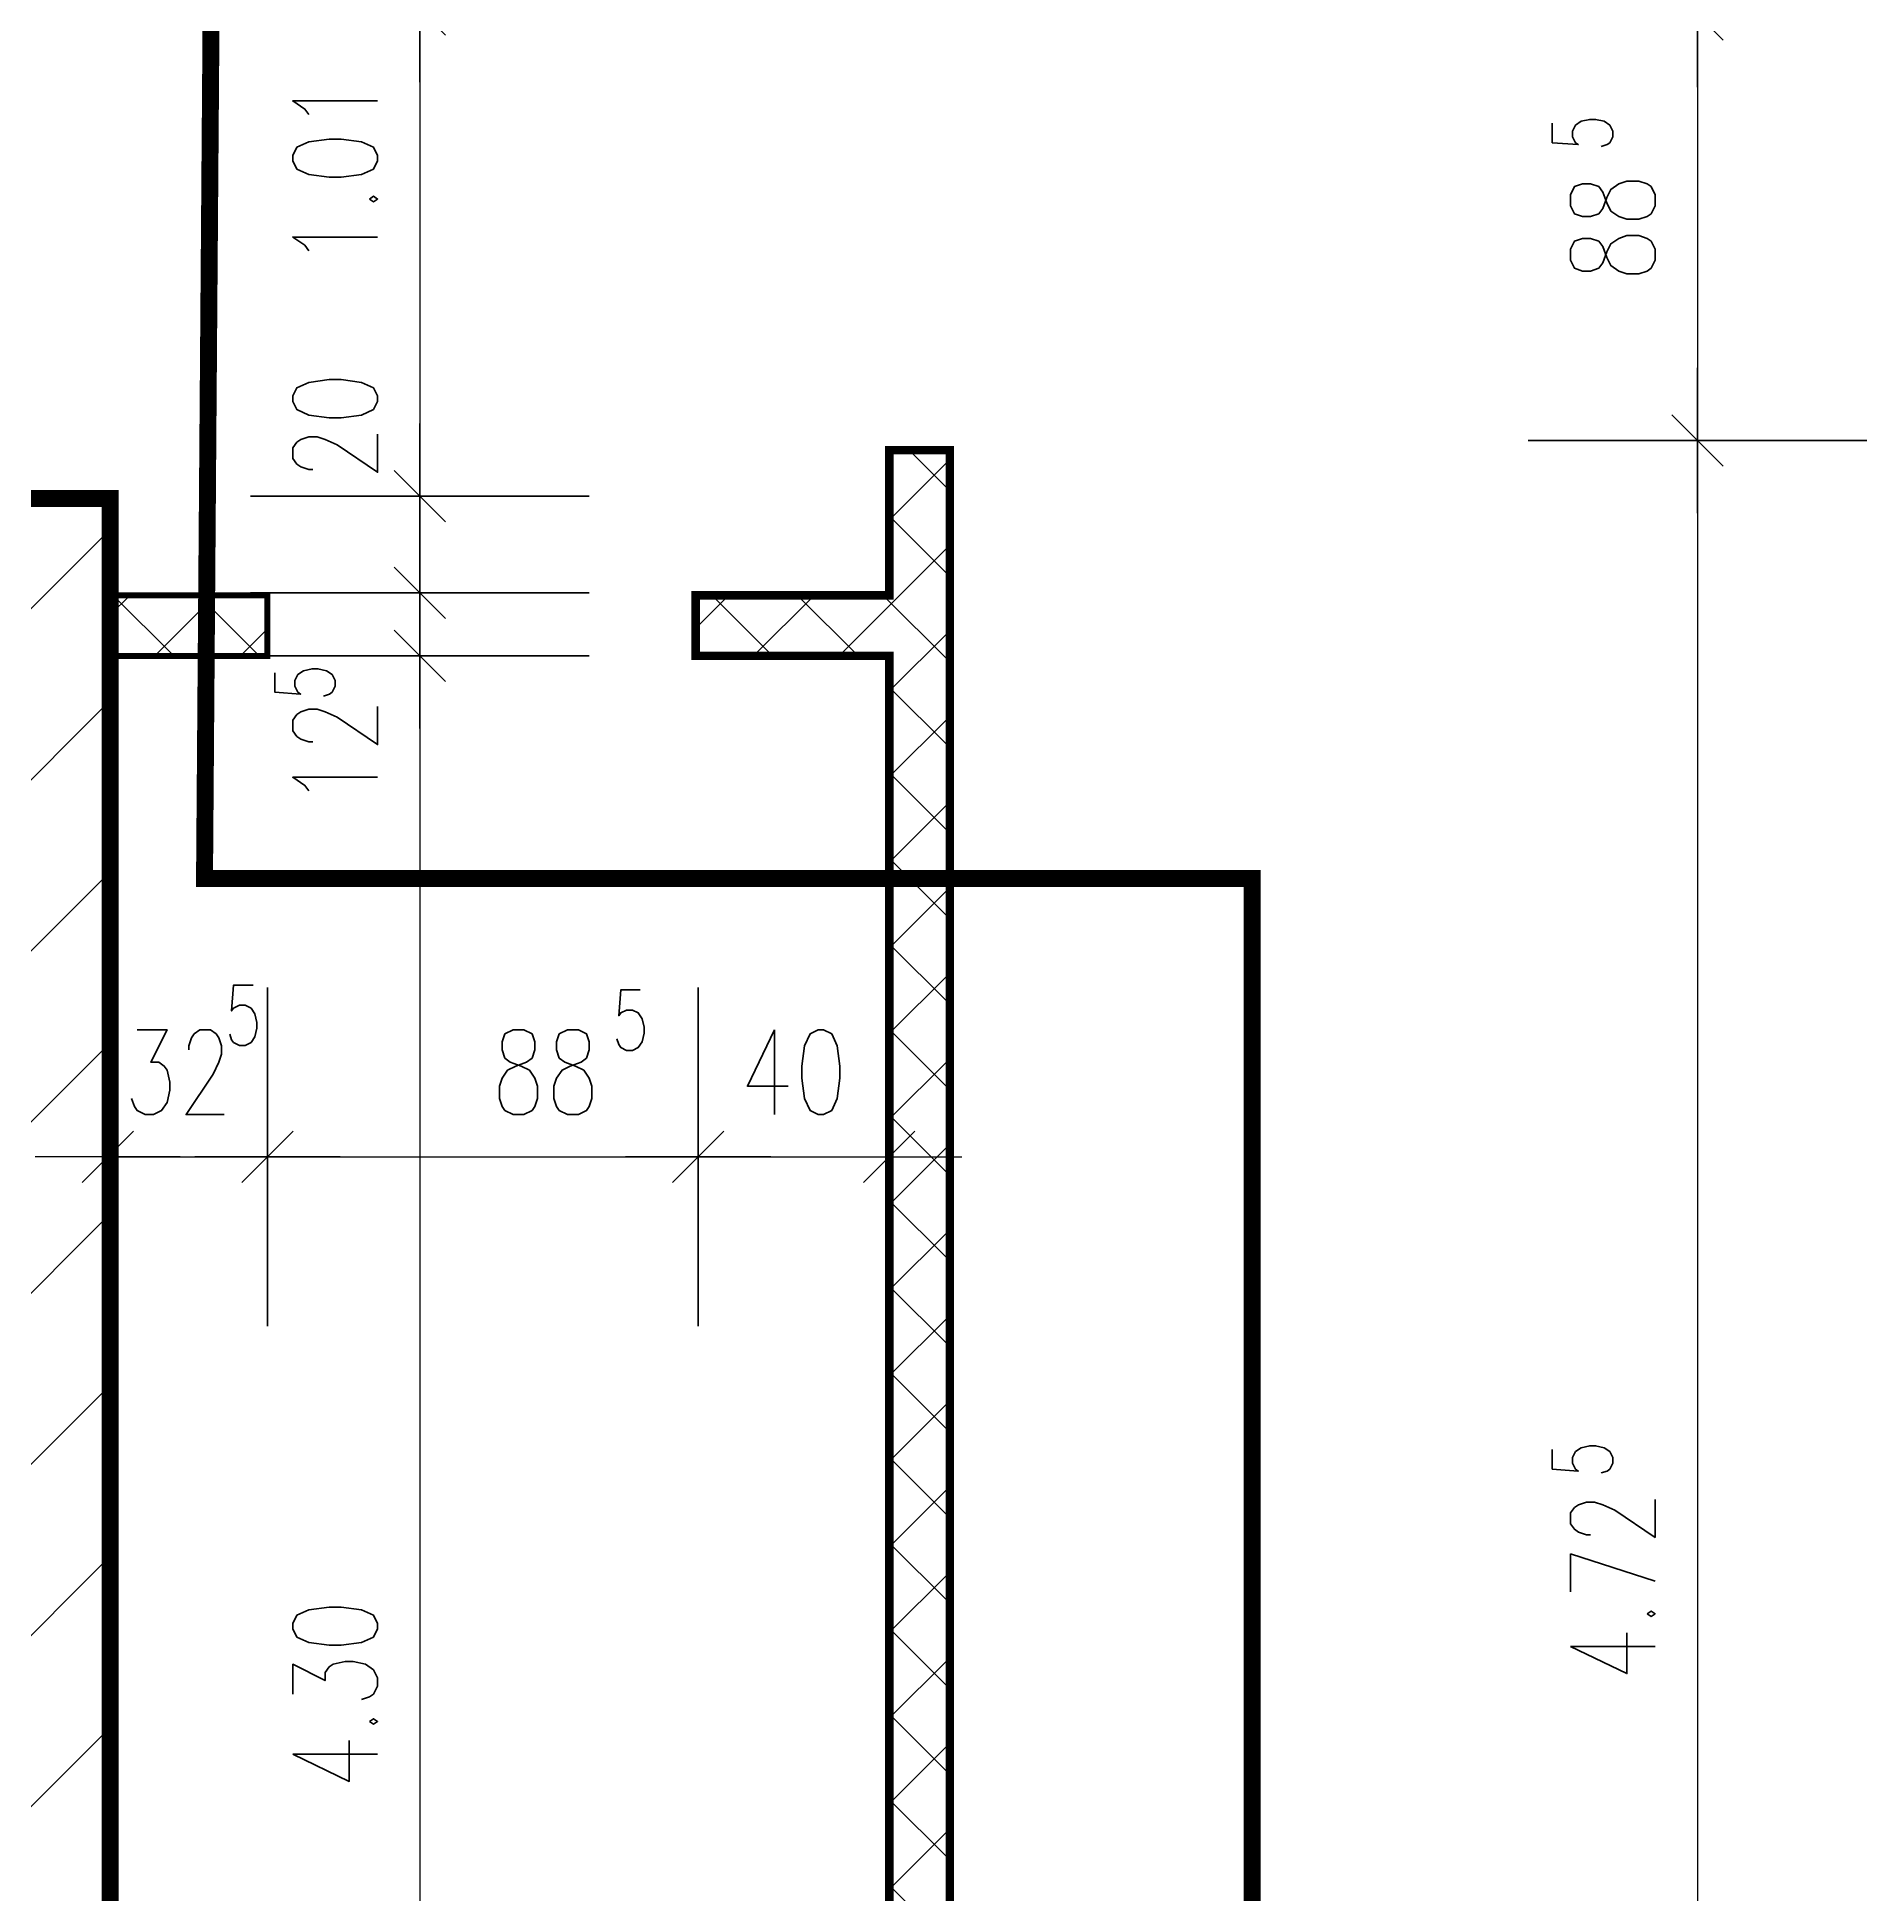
# Model space of a CAD drawing. Extents: x 0 to 42050, y 0 to 29700.
# Drawn here: x 21089 to 24870, y 11356 to 15193 of the extents above; entities that cross this region are included whole.
import ezdxf
from ezdxf.enums import TextEntityAlignment as Align

# ---------------------------------------------------------------- set-up
doc = ezdxf.new("R2010")
doc.units = 0
doc.header["$LTSCALE"] = 1000
doc.linetypes.add('STRICHPUNKT', pattern=[1, 0.5, -0.25, 0, -0.25])
doc.layers.get('0').update_dxf_attribs({"linetype": 'CONTINUOUS'})
doc.layers.get('DEFPOINTS').update_dxf_attribs({"linetype": 'CONTINUOUS'})
for name, color, linetype in [('BEMASSUNG', 3, 'CONTINUOUS'), ('MAUERWERK', 7, 'CONTINUOUS'), ('SCHNITTLINIEN', 1, 'STRICHPUNKT'), ('SCHRAFFUR-MAUER', 7, 'CONTINUOUS'), ('SCHRAFFUR-TRENNWAND', 5, 'CONTINUOUS'), ('TRENNWAENDE', 5, 'CONTINUOUS')]:
    doc.layers.add(name, color=color, linetype=linetype)
doc.styles.add('STANDART', font='TXT.SHX', dxfattribs={"width": 0.75, "height": 175})
doc.dimstyles.get("Standard").update_dxf_attribs({"dimtxt": 2.5, "dimasz": 2.5, "dimexe": 1.25, "dimexo": 0.625, "dimtad": 1, "dimcen": 2.5, "dimazin": 3, "dimtfac": 1, "dimtmove": 0, "dimatfit": 3})

# ---------------------------------------------------------------- blocks, each defined once
blk = doc.blocks.new('*X11')
at = {"color": 0}
for p, q in [((20875, 13811.291501), (21240, 14176.291501)), ((20875, 13457.73811), (21240, 13822.73811)), ((20875, 13104.18472), (21240, 13469.18472)), ((20875, 12750.631329), (21240, 13115.631329)), ((20875, 12397.077939), (21240, 12762.077939)), ((20875, 12043.524548), (21240, 12408.524548)), ((20875, 11689.971157), (21240, 12054.971157)), ((20875, 11336.417767), (21240, 11701.417767))]:
    blk.add_line(p, q, dxfattribs=at)
blk = doc.blocks.new('*X30')
at = {"color": 0}
for p, q in [((21240, 13999.514806), (21280.485194, 14040)), ((21371.42674, 13915), (21246.42674, 14040)), ((21332.26189, 13915), (21457.26189, 14040)), ((21548.203436, 13915), (21423.203436, 14040)), ((21509.038585, 13915), (21565, 13970.961415))]:
    blk.add_line(p, q, dxfattribs=at)
blk = doc.blocks.new('*X32')
at = {"color": 0}
for p, q in [((22850, 14195.301243), (22975, 14320.301243)), ((22975, 14255.970389), (22890.970389, 14340)), ((22975, 14079.193693), (22850, 14204.193693)), ((22746.475452, 13915), (22975, 14143.524548)), ((22450, 13972.077939), (22517.922061, 14040)), ((22608.863607, 13915), (22483.863607, 14040)), ((22569.698757, 13915), (22694.698757, 14040)), ((22785.640303, 13915), (22660.640303, 14040)), ((22975, 13902.416998), (22837.416998, 14040)), ((22850, 13841.747853), (22975, 13966.747853)), ((22975, 13725.640303), (22850, 13850.640303)), ((22850, 13664.971157), (22975, 13789.971157)), ((22975, 13548.863607), (22850, 13673.863607)), ((22850, 13488.194462), (22975, 13613.194462)), ((22975, 13372.086912), (22850, 13497.086912)), ((22850, 13311.417767), (22975, 13436.417767)), ((22975, 13195.310217), (22850, 13320.310217)), ((22850, 13134.641072), (22975, 13259.641072)), ((22975, 13018.533521), (22850, 13143.533521)), ((22850, 12957.864376), (22975, 13082.864376)), ((22975, 12841.756826), (22850, 12966.756826)), ((22850, 12781.087681), (22975, 12906.087681)), ((22975, 12664.980131), (22850, 12789.980131)), ((22850, 12604.310986), (22975, 12729.310986)), ((22975, 12488.203436), (22850, 12613.203436)), ((22850, 12427.53429), (22975, 12552.53429)), ((22975, 12311.42674), (22850, 12436.42674)), ((22850, 12250.757595), (22975, 12375.757595)), ((22975, 12134.650045), (22850, 12259.650045)), ((22850, 12073.9809), (22975, 12198.9809)), ((22975, 11957.87335), (22850, 12082.87335)), ((22850, 11897.204204), (22975, 12022.204204)), ((22975, 11781.096654), (22850, 11906.096654)), ((22850, 11720.427509), (22975, 11845.427509)), ((22975, 11604.319959), (22850, 11729.319959)), ((22850, 11543.650814), (22975, 11668.650814)), ((22975, 11427.543264), (22850, 11552.543264)), ((22850, 11366.874119), (22975, 11491.874119)), ((22975, 11250.766569), (22850, 11375.766569))]:
    blk.add_line(p, q, dxfattribs=at)
blk = doc.blocks.new('MASSHILFSLINIE')
for points in [[(0, -350), (0, 350)], [(0, 0), (53.033009, 53.033009)], [(-150, 0), (150, 0)], [(0, 0), (-53.033009, -53.033009)]]:
    blk.add_lwpolyline(points)
blk = doc.blocks.new('*D119')
at = {"color": 0, "linetype": 'BYBLOCK'}
blk.add_line((24520, 15624), (24520, 15241), dxfattribs=at)
at = {"layer": 'DEFPOINTS', "color": 0, "linetype": 'BYBLOCK'}
for p in [(22975, 15625), (22975, 15240), (24520, 15240)]:
    blk.add_point(p, dxfattribs=at)
at = {"color": 0, "linetype": 'BYBLOCK'}
for p, rotation in [((24520, 15625), 90), ((24520, 15240), 270)]:
    blk.add_blockref('MASSHILFSLINIE', p, dxfattribs=dict(at, rotation=rotation))
at = {"color": 0, "linetype": 'BYBLOCK', "style": 'STANDART', "width": 0.75}
blk.add_text('40', height=175, rotation=90, dxfattribs=at).set_placement((24345, 15432.5), align=Align.MIDDLE_CENTER)
blk = doc.blocks.new('*D120')
at = {"color": 0, "linetype": 'BYBLOCK'}
blk.add_line((24520, 15239), (24520, 14361), dxfattribs=at)
at = {"layer": 'DEFPOINTS', "color": 0, "linetype": 'BYBLOCK'}
for p in [(22975, 15240), (22960, 14360), (24520, 14360)]:
    blk.add_point(p, dxfattribs=at)
at = {"color": 0, "linetype": 'BYBLOCK'}
for p, rotation in [((24520, 15240), 90), ((24520, 14360), 270)]:
    blk.add_blockref('MASSHILFSLINIE', p, dxfattribs=dict(at, rotation=rotation))
at = {"color": 0, "linetype": 'BYBLOCK', "style": 'STANDART', "width": 0.75}
blk.add_text('88', height=175, rotation=90, dxfattribs=at).set_placement((24345, 14800), align=Align.MIDDLE_CENTER)
blk = doc.blocks.new('*D121')
at = {"color": 0, "linetype": 'BYBLOCK'}
blk.add_line((24520, 14359), (24520, 9626), dxfattribs=at)
at = {"layer": 'DEFPOINTS', "color": 0, "linetype": 'BYBLOCK'}
for p in [(22960, 14360), (24375, 9625), (24520, 9625)]:
    blk.add_point(p, dxfattribs=at)
at = {"color": 0, "linetype": 'BYBLOCK'}
for p, rotation in [((24520, 14360), 90), ((24520, 9625), 270)]:
    blk.add_blockref('MASSHILFSLINIE', p, dxfattribs=dict(at, rotation=rotation))
at = {"color": 0, "linetype": 'BYBLOCK', "style": 'STANDART', "width": 0.75}
blk.add_text('4.72', height=175, rotation=90, dxfattribs=at).set_placement((24345, 11992.5), align=Align.MIDDLE_CENTER)
blk = doc.blocks.new('*D161')
at = {"color": 0, "linetype": 'BYBLOCK'}
blk.add_line((21880, 15634), (21880, 15251), dxfattribs=at)
at = {"layer": 'DEFPOINTS', "color": 0, "linetype": 'BYBLOCK'}
for p in [(21235, 15635), (21235, 15250), (21880, 15250)]:
    blk.add_point(p, dxfattribs=at)
at = {"color": 0, "linetype": 'BYBLOCK'}
for p, rotation in [((21880, 15635), 90), ((21880, 15250), 270)]:
    blk.add_blockref('MASSHILFSLINIE', p, dxfattribs=dict(at, rotation=rotation))
at = {"color": 0, "linetype": 'BYBLOCK', "style": 'STANDART', "width": 0.75}
blk.add_text('37', height=175, rotation=90, dxfattribs=at).set_placement((21705, 15390), align=Align.MIDDLE_CENTER)
blk = doc.blocks.new('*D159')
at = {"color": 0, "linetype": 'BYBLOCK'}
blk.add_line((21880, 15249), (21880, 14246), dxfattribs=at)
at = {"layer": 'DEFPOINTS', "color": 0, "linetype": 'BYBLOCK'}
for p in [(21235, 15250), (21225, 14245), (21880, 14245)]:
    blk.add_point(p, dxfattribs=at)
at = {"color": 0, "linetype": 'BYBLOCK'}
for p, rotation in [((21880, 15250), 90), ((21880, 14245), 270)]:
    blk.add_blockref('MASSHILFSLINIE', p, dxfattribs=dict(at, rotation=rotation))
at = {"color": 0, "linetype": 'BYBLOCK', "style": 'STANDART', "width": 0.75}
blk.add_text('1.01', height=175, rotation=90, dxfattribs=at).set_placement((21705, 14915), align=Align.MIDDLE_CENTER)
blk = doc.blocks.new('*D160')
at = {"color": 0, "linetype": 'BYBLOCK'}
blk.add_line((21880, 14244), (21880, 14046), dxfattribs=at)
at = {"layer": 'DEFPOINTS', "color": 0, "linetype": 'BYBLOCK'}
for p in [(21225, 14245), (21560, 14045), (21880, 14045)]:
    blk.add_point(p, dxfattribs=at)
at = {"color": 0, "linetype": 'BYBLOCK'}
for p, rotation in [((21880, 14245), 90), ((21880, 14045), 270)]:
    blk.add_blockref('MASSHILFSLINIE', p, dxfattribs=dict(at, rotation=rotation))
at = {"color": 0, "linetype": 'BYBLOCK', "style": 'STANDART', "width": 0.75}
blk.add_text('20', height=175, rotation=90, dxfattribs=at).set_placement((21705, 14390), align=Align.MIDDLE_CENTER)
blk = doc.blocks.new('*D158')
at = {"color": 0, "linetype": 'BYBLOCK'}
blk.add_line((21880, 14044), (21880, 13916), dxfattribs=at)
at = {"layer": 'DEFPOINTS', "color": 0, "linetype": 'BYBLOCK'}
for p in [(21560, 14045), (21565, 13915), (21880, 13915)]:
    blk.add_point(p, dxfattribs=at)
at = {"color": 0, "linetype": 'BYBLOCK'}
for p, rotation in [((21880, 14045), 90), ((21880, 13915), 270)]:
    blk.add_blockref('MASSHILFSLINIE', p, dxfattribs=dict(at, rotation=rotation))
at = {"color": 0, "linetype": 'BYBLOCK', "style": 'STANDART', "width": 0.75}
blk.add_text('12', height=175, rotation=90, dxfattribs=at).set_placement((21705, 13715), align=Align.MIDDLE_CENTER)
blk = doc.blocks.new('*D157')
at = {"color": 0, "linetype": 'BYBLOCK'}
blk.add_line((21880, 13914), (21880, 9626), dxfattribs=at)
at = {"layer": 'DEFPOINTS', "color": 0, "linetype": 'BYBLOCK'}
for p in [(21565, 13915), (21855, 9625), (21880, 9625)]:
    blk.add_point(p, dxfattribs=at)
at = {"color": 0, "linetype": 'BYBLOCK'}
for p, rotation in [((21880, 13915), 90), ((21880, 9625), 270)]:
    blk.add_blockref('MASSHILFSLINIE', p, dxfattribs=dict(at, rotation=rotation))
at = {"color": 0, "linetype": 'BYBLOCK', "style": 'STANDART', "width": 0.75}
blk.add_text('4.30', height=175, rotation=90, dxfattribs=at).set_placement((21705, 11770), align=Align.MIDDLE_CENTER)
blk = doc.blocks.new('*D164')
at = {"color": 0, "linetype": 'BYBLOCK'}
blk.add_line((21236, 12880), (21564, 12880), dxfattribs=at)
at = {"layer": 'DEFPOINTS', "color": 0, "linetype": 'BYBLOCK'}
for p in [(21235, 13920), (21565, 13920), (21565, 12880)]:
    blk.add_point(p, dxfattribs=at)
at = {"color": 0, "linetype": 'BYBLOCK', "rotation": 180}
blk.add_blockref('MASSHILFSLINIE', (21235, 12880), dxfattribs=at)
at = {"color": 0, "linetype": 'BYBLOCK'}
blk.add_blockref('MASSHILFSLINIE', (21565, 12880), dxfattribs=at)
at = {"color": 0, "linetype": 'BYBLOCK', "style": 'STANDART', "width": 0.75}
blk.add_text('32', height=175, dxfattribs=at).set_placement((21380, 13055), align=Align.MIDDLE_CENTER)
blk = doc.blocks.new('*D163')
at = {"color": 0, "linetype": 'BYBLOCK'}
blk.add_line((21566, 12880), (22454, 12880), dxfattribs=at)
at = {"layer": 'DEFPOINTS', "color": 0, "linetype": 'BYBLOCK'}
for p in [(21565, 13920), (22455, 13925), (22455, 12880)]:
    blk.add_point(p, dxfattribs=at)
at = {"color": 0, "linetype": 'BYBLOCK', "rotation": 180}
blk.add_blockref('MASSHILFSLINIE', (21565, 12880), dxfattribs=at)
at = {"color": 0, "linetype": 'BYBLOCK'}
blk.add_blockref('MASSHILFSLINIE', (22455, 12880), dxfattribs=at)
at = {"color": 0, "linetype": 'BYBLOCK', "style": 'STANDART', "width": 0.75}
blk.add_text('88', height=175, dxfattribs=at).set_placement((22140, 13055), align=Align.MIDDLE_CENTER)
blk = doc.blocks.new('*D162')
at = {"color": 0, "linetype": 'BYBLOCK'}
blk.add_line((22456, 12880), (22849, 12880), dxfattribs=at)
at = {"layer": 'DEFPOINTS', "color": 0, "linetype": 'BYBLOCK'}
for p in [(22455, 13925), (22850, 12880), (22850, 12875)]:
    blk.add_point(p, dxfattribs=at)
at = {"color": 0, "linetype": 'BYBLOCK', "rotation": 180}
blk.add_blockref('MASSHILFSLINIE', (22455, 12880), dxfattribs=at)
at = {"color": 0, "linetype": 'BYBLOCK'}
blk.add_blockref('MASSHILFSLINIE', (22850, 12880), dxfattribs=at)
at = {"color": 0, "linetype": 'BYBLOCK', "style": 'STANDART', "width": 0.75}
blk.add_text('40', height=175, dxfattribs=at).set_placement((22652.5, 13055), align=Align.MIDDLE_CENTER)

msp = doc.modelspace()

# ---------------------------------------------------------------- linework, layer by layer
at = {"layer": 'MAUERWERK', "const_width": 35}
msp.add_lwpolyline([(21365, 9250), (21365, 9615), (21240, 9615), (21240, 14240), (20875, 14240), (20875, 9615), (20375, 9615), (20375, 9250)], close=True, dxfattribs=at)
at = {"layer": 'SCHNITTLINIEN', "const_width": 35}
msp.add_lwpolyline([(23600, 6650), (23600, 13455), (21435, 13455), (21510, 23300)], dxfattribs=at)
at = {"layer": 'TRENNWAENDE'}
for points, const_width in [([(22850, 9615), (22850, 13915), (22450, 13915), (22450, 14040), (22850, 14040), (22850, 14340), (22975, 14340), (22975, 9615)], 17.5), ([(21240, 13915), (21565, 13915), (21565, 14040), (21240, 14040)], 12.5)]:
    msp.add_lwpolyline(points, close=True, dxfattribs=dict(at, const_width=const_width))

# ---------------------------------------------------------------- block references
at = {"layer": 'SCHRAFFUR-MAUER'}
msp.add_blockref('*X11', (0, 0), dxfattribs=at)
at = {"layer": 'SCHRAFFUR-TRENNWAND'}
for name in ['*X32', '*X30']:
    msp.add_blockref(name, (0, 0), dxfattribs=at)

# ---------------------------------------------------------------- texts
at = {"layer": 'BEMASSUNG', "style": 'STANDART', "width": 0.75}
for p in [(24345, 14955), (21705, 13820), (24345, 12215)]:
    msp.add_text('5', height=125, rotation=90, dxfattribs=at).set_placement(p)
for p in [(21475, 13110), (22275, 13100)]:
    msp.add_text('5', height=125, dxfattribs=at).set_placement(p)

# ---------------------------------------------------------------- dimensions: what is measured, and where the dimension line sits
at = {"layer": 'BEMASSUNG'}
for base, p1, p2, text, picture, middle in [((21880, 15250), (21235, 15635), (21235, 15250), '37', '*D161', (21705, 15390)), ((21880, 14245), (21235, 15250), (21225, 14245), '1.01', '*D159', (21705, 14915)), ((21880, 14045), (21225, 14245), (21560, 14045), '20', '*D160', (21705, 14390)), ((21880, 13915), (21560, 14045), (21565, 13915), '12', '*D158', (21705, 13715))]:
    dim = msp.add_linear_dim(base=base, p1=p1, p2=p2, angle=90, text=text, dimstyle='Standard', dxfattribs=at)
    dim.commit()
    dim.dimension.update_dxf_attribs({"geometry": picture, "text_midpoint": middle, "dimtype": 128})
for base, p1, p2, text, picture, middle in [((24520, 15240), (22975, 15625), (22975, 15240), '40', '*D119', (24345, 15432.5)), ((24520, 14360), (22975, 15240), (22960, 14360), '88', '*D120', (24345, 14800)), ((24520, 9625), (22960, 14360), (24375, 9625), '4.72', '*D121', (24345, 11992.5)), ((21880, 9625), (21565, 13915), (21855, 9625), '4.30', '*D157', (21705, 11770))]:
    dim = msp.add_linear_dim(base=base, p1=p1, p2=p2, angle=90, text=text, dimstyle='Standard', dxfattribs=at)
    dim.commit()
    dim.dimension.update_dxf_attribs({"geometry": picture, "text_midpoint": middle})
for base, p1, p2, text, picture, middle in [((21565, 12880), (21235, 13920), (21565, 13920), '32', '*D164', (21380, 13055)), ((22455, 12880), (21565, 13920), (22455, 13925), '88', '*D163', (22140, 13055))]:
    dim = msp.add_linear_dim(base=base, p1=p1, p2=p2, text=text, dimstyle='Standard', dxfattribs=at)
    dim.commit()
    dim.dimension.update_dxf_attribs({"geometry": picture, "text_midpoint": middle, "dimtype": 128})
dim = msp.add_linear_dim(base=(22850, 12880), p1=(22455, 13925), p2=(22850, 12875), text='40', dimstyle='Standard', dxfattribs=at)
dim.commit()
dim.dimension.update_dxf_attribs({"geometry": '*D162', "text_midpoint": (22652.5, 13055)})

doc.saveas('drawing.dxf')
